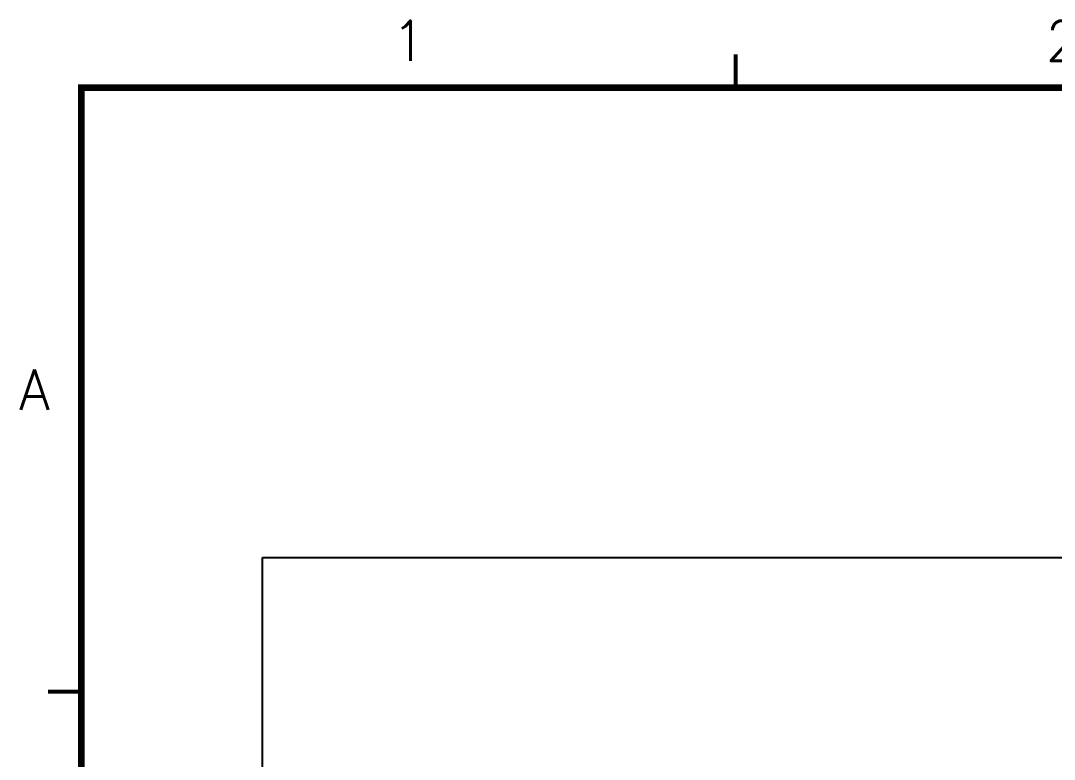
# Model space of a CAD drawing. Extents: x 295 to 953, y 10 to 290.
# Drawn here: x 487.4 to 564.5, y 235 to 290 of the extents above; entities that cross this region are included whole.
import ezdxf
from ezdxf.enums import TextEntityAlignment as Align

# ---------------------------------------------------------------- set-up
doc = ezdxf.new("R2010")
doc.units = 0
doc.header["$LTSCALE"] = 5
doc.header["$MEASUREMENT"] = 0
doc.layers.get('0').update_dxf_attribs({"linetype": 'CONTINUOUS', "lineweight": 25})
for name, color, linetype in [('13_C-SILK_GBR', 7, 'CONTINUOUS'), ('문자', 4, 'CONTINUOUS'), ('테두리', 3, 'CONTINUOUS')]:
    doc.layers.add(name, color=color, linetype=linetype)
doc.styles.get("Standard").update_dxf_attribs({"font": 'simplex.shx'})

# ---------------------------------------------------------------- blocks, each defined once
blk = doc.blocks.new('C')
blk.add_line((15, 285), (15, 285))
at = {"layer": '테두리'}
for points, const_width in [([(63.75, 287.5), (63.75, 285)], 0.3), ([(15, 285), (15, 15), (405, 15), (405, 285), (15, 285)], 0.5), ([(12.5, 240), (15, 240)], 0.3)]:
    blk.add_lwpolyline(points, dxfattribs=dict(at, const_width=const_width))
at = {"layer": '문자'}
for s, p in [('1', (39.375, 288.5)), ('2', (88.125, 288.5)), ('A', (11.5, 262.5))]:
    blk.add_text(s, height=3, dxfattribs=at).set_placement(p, align=Align.MIDDLE)

msp = doc.modelspace()

# ---------------------------------------------------------------- linework, layer by layer
at = {"layer": '13_C-SILK_GBR'}
for p, q in [((505.478, 232.675), (505.478, 250)), ((505.478, 250), (865.178, 250))]:
    msp.add_line(p, q, dxfattribs=at)

# ---------------------------------------------------------------- block references
msp.add_blockref('C', (476.978, 0))

doc.saveas('drawing.dxf')
